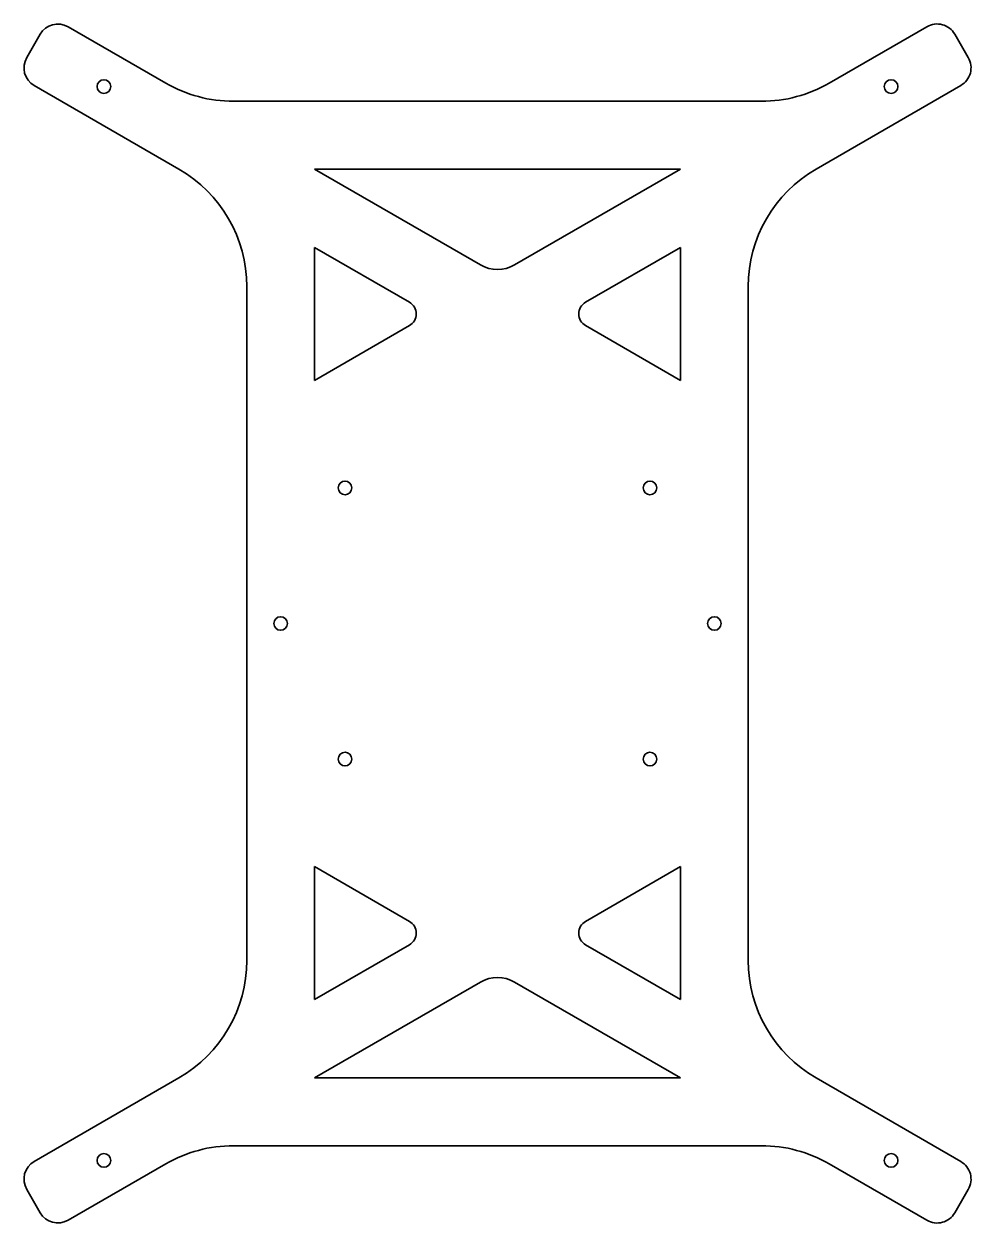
# Model space of a CAD drawing. Extents: x 79 to 218, y 17 to 193.
import ezdxf

# ---------------------------------------------------------------- set-up
doc = ezdxf.new("R2010")
doc.units = 0

msp = doc.modelspace()

# ---------------------------------------------------------------- linework, layer by layer
at = {"color": 7, "lineweight": 35, "ltscale": 0.416025}
for p, q in [((85.126938, 193.023499), (99.538475, 184.703003)), ((197.461517, 184.703003), (211.873062, 193.023499)), ((85.126938, 16.976494), (99.538475, 25.297005)), ((197.461517, 25.297005), (211.873062, 16.976494))]:
    msp.add_line(p, q, dxfattribs=at)
at = {"color": 7, "lineweight": 35, "ltscale": 0.1}
for p, q in [((79.028854, 188.461334), (81.028854, 191.925415)), ((215.971146, 191.925415), (217.971146, 188.461334)), ((79.028854, 21.538673), (81.028854, 18.074577)), ((215.971146, 18.074577), (217.971146, 21.538673))]:
    msp.add_line(p, q, dxfattribs=at)
at = {"color": 7, "lineweight": 35}
for p, q in [((101.5, 172.023499), (80.12693, 184.363251)), ((216.873077, 184.363251), (195.5, 172.023499)), ((109.538475, 182.023499), (187.461517, 182.023499)), ((121.5, 172.023499), (175.5, 172.023499)), ((121.5, 172.023499), (146, 157.878418)), ((175.5, 172.023499), (151, 157.878418)), ((111.5, 55.297005), (111.5, 154.703003)), ((185.5, 154.703003), (185.5, 55.297005)), ((121.5, 37.976494), (146, 52.121578)), ((175.5, 37.976494), (151, 52.121578)), ((101.5, 37.976494), (80.12693, 25.636749)), ((121.5, 37.976494), (175.5, 37.976494)), ((216.873077, 25.636749), (195.5, 37.976494)), ((109.538475, 27.976494), (187.461517, 27.976494))]:
    msp.add_line(p, q, dxfattribs=at)
at = {"color": 7, "lineweight": 35, "ltscale": 0.245374}
for p, q in [((121.5, 160.476501), (121.5, 150.661545)), ((175.5, 160.476501), (175.5, 150.661545)), ((121.5, 140.846588), (121.5, 150.661545)), ((175.5, 140.846588), (175.5, 150.661545)), ((121.5, 69.153412), (121.5, 59.338459)), ((175.5, 69.153412), (175.5, 59.338459)), ((121.5, 49.523502), (121.5, 59.338459)), ((175.5, 49.523502), (175.5, 59.338459))]:
    msp.add_line(p, q, dxfattribs=at)
at = {"color": 7, "lineweight": 35, "ltscale": 0.404145}
for p, q in [((135.5, 152.393585), (121.5, 160.476501)), ((161.5, 152.393585), (175.5, 160.476501)), ((135.5, 148.929489), (121.5, 140.846588)), ((161.5, 148.929489), (175.5, 140.846588)), ((135.5, 61.070507), (121.5, 69.153412)), ((161.5, 61.070507), (175.5, 69.153412)), ((135.5, 57.606407), (121.5, 49.523502)), ((161.5, 57.606407), (175.5, 49.523502))]:
    msp.add_line(p, q, dxfattribs=at)
at = {"color": 7, "lineweight": 35}
for centre in [(90.421158, 184.193375), (206.578842, 184.193375), (126, 125), (171, 125), (116.5, 105), (180.5, 105), (126, 85), (171, 85), (90.421158, 25.806625), (206.578842, 25.806625)]:
    msp.add_circle(centre, 1, dxfattribs=at)
for centre, radius, start, end in [((83.62693, 190.425415), 3, 60.000002, 149.999997), ((213.373077, 190.425415), 3, 30.000001, 120.000003), ((81.62693, 186.961334), 3, 149.999997, 239.999997), ((215.373077, 186.961334), 3, 299.999998, 30.000001), ((109.538475, 202.023499), 20, 239.999997, 269.999997), ((187.461517, 202.023499), 20, 269.999997, 299.999998), ((91.5, 154.703003), 20, 0, 60.000002), ((205.5, 154.703003), 20, 120.000003, 180.000005), ((148.5, 162.208557), 5, 239.999997, 299.999998), ((134.5, 150.661545), 2, 299.999998, 60.000002), ((162.5, 150.661545), 2, 120.000003, 239.999997), ((134.5, 59.338459), 2, 299.999998, 60.000002), ((162.5, 59.338459), 2, 120.000003, 239.999997), ((91.5, 55.297005), 20, 299.999998, 360), ((205.5, 55.297005), 20, 180.000005, 239.999997), ((148.5, 47.791451), 5, 60.000002, 120.000003), ((109.538475, 7.976494), 20, 90.000003, 120.000003), ((187.461517, 7.976494), 20, 60.000002, 90.000003), ((81.62693, 23.038673), 3, 120.000003, 210.000003), ((215.373077, 23.038673), 3, 329.999999, 60.000002), ((83.62693, 19.574577), 3, 210.000003, 299.999998), ((213.373077, 19.574577), 3, 239.999997, 329.999999)]:
    msp.add_arc(centre, radius, start, end, dxfattribs=at)

doc.saveas('drawing.dxf')
